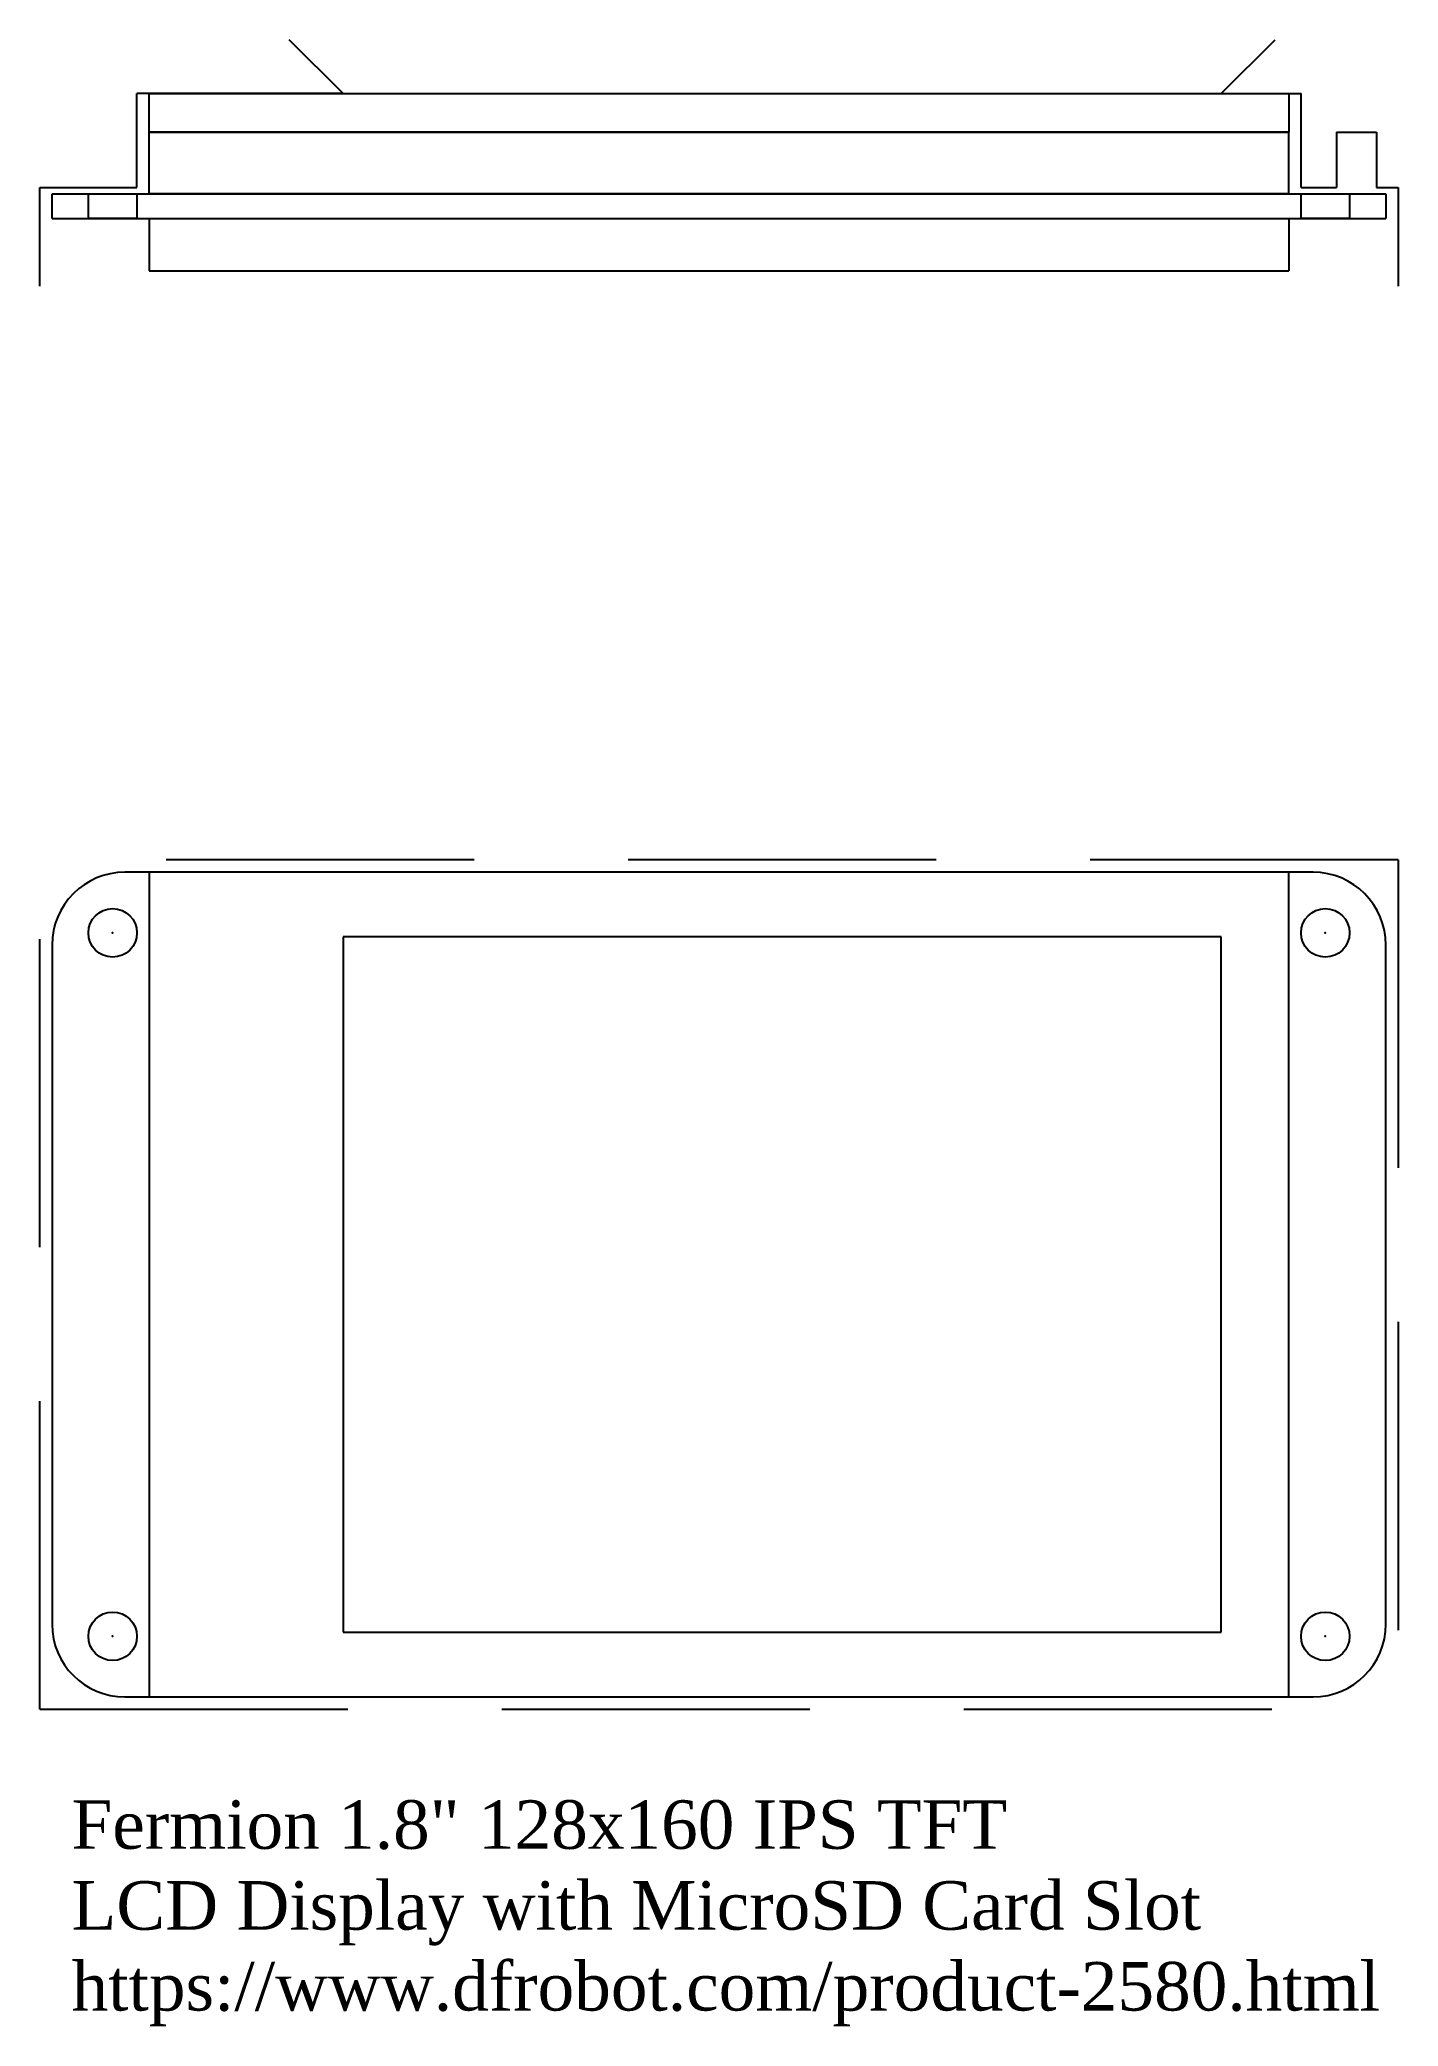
# Model space of a CAD drawing. Header units: inches. Extents: x -0.02 to 2.19, y -0.53 to 2.69.
import ezdxf

# ---------------------------------------------------------------- set-up
doc = ezdxf.new("R2010")
doc.units = ezdxf.units.IN
doc.header["$MEASUREMENT"] = 0
doc.linetypes.add('DASHED', pattern=[0.75, 0.5, -0.25])
doc.layers.get('0').update_dxf_attribs({"color": 18, "lineweight": 25, "true_color": 0x000000})
doc.layers.add('3D Print ... Hidden 3DPrint', color=7, linetype='DASHED', lineweight=25)
for name, color, linetype, lineweight, true_color in [('Electronic Components', 253, 'Continuous', 25, 0xa0a0a4), ('FR4 Substrate', 96, 'Continuous', 25, 0x008000), ('Polycarbonate', 30, 'Continuous', 25, 0xff7f00), ('Profile', 4, 'Continuous', 25, 0x00ffff), ('TFT LCD', 1, 'Continuous', 25, 0xff0000), ('TFT LCD ... Viewable Area', 3, 'Continuous', 25, 0x00ff00)]:
    doc.layers.add(name, color=color, linetype=linetype, lineweight=lineweight, true_color=true_color)
doc.styles.add('textstyle11', font='')
doc.styles.get('textstyle11').set_extended_font_data('Century')

msp = doc.modelspace()

# ---------------------------------------------------------------- linework, layer by layer
at = {"layer": '3D Print ... Hidden 3DPrint'}
for p, q in [((0.4725, 2.6025), (0.385, 2.69)), ((1.8979, 2.6025), (1.9854, 2.69)), ((0.1375, 2.45), (0.1375, 2.6025)), ((0.4725, 2.6025), (0.1375, 2.6025)), ((1.8979, 2.6025), (2.0279, 2.6025)), ((2.0279, 2.45), (2.0279, 2.6025)), ((2.0852, 2.54), (2.1502, 2.54)), ((2.0852, 2.54), (2.0852, 2.45)), ((2.1502, 2.54), (2.1502, 2.45)), ((-0.02, 2.29), (-0.02, 2.45)), ((-0.02, 2.45), (0.1375, 2.45)), ((2.0279, 2.45), (2.0852, 2.45)), ((2.1502, 2.45), (2.1854, 2.45)), ((2.1854, 2.45), (2.1854, 2.29)), ((-0.02, -0.02), (-0.02, 1.3586)), ((2.1854, 1.3586), (-0.02, 1.3586)), ((2.1854, 1.3586), (2.1854, -0.02)), ((-0.02, -0.02), (2.1854, -0.02))]:
    msp.add_line(p, q, dxfattribs=at)
at = {"layer": 'Electronic Components'}
for p, q in [((0.1575, 2.4), (2.0079, 2.4)), ((0.1575, 2.4), (0.1575, 2.315)), ((2.0079, 2.4), (2.0079, 2.315)), ((0.1575, 2.315), (2.0079, 2.315))]:
    msp.add_line(p, q, dxfattribs=at)
at = {"layer": 'FR4 Substrate'}
for p, q in [((0, 2.44), (2.1654, 2.44)), ((0, 2.4), (0, 2.44)), ((2.1654, 2.44), (2.1654, 2.4)), ((0, 2.4), (2.1654, 2.4))]:
    msp.add_line(p, q, dxfattribs=at)
at = {"layer": 'Polycarbonate'}
for p, q in [((0.1575, 2.6025), (2.0079, 2.6025)), ((0.1575, 2.54), (0.1575, 2.6025)), ((2.0079, 2.6025), (2.0079, 2.54)), ((2.0079, 2.54), (0.1575, 2.54)), ((0.1575, 2.54), (0.1575, 2.54)), ((2.0079, 2.54), (2.0079, 2.54))]:
    msp.add_line(p, q, dxfattribs=at)
at = {"layer": 'Profile'}
for p, q in [((0.0591, 2.44), (0.1377, 2.44)), ((0.0591, 2.4), (0.0591, 2.44)), ((0.1377, 2.44), (0.1377, 2.4)), ((2.0276, 2.44), (2.1062, 2.44)), ((2.0276, 2.4), (2.0276, 2.44)), ((2.1062, 2.44), (2.1062, 2.4)), ((0.1377, 2.4), (0.0591, 2.4)), ((2.1062, 2.4), (2.0276, 2.4)), ((2.0472, 1.3386), (0.1181, 1.3386)), ((0, 1.2205), (0, 0.1181)), ((2.1654, 0.1181), (2.1654, 1.2205)), ((0.1181, 0), (2.0472, 0))]:
    msp.add_line(p, q, dxfattribs=at)
for centre in [(0.0984, 1.2402), (2.0669, 1.2402), (0.0984, 0.0984), (2.0669, 0.0984)]:
    msp.add_circle(centre, 0.0394, dxfattribs=at)
for centre, start, end in [((0.1181, 1.2205), 90, 180), ((2.0472, 1.2205), 0, 90), ((0.1181, 0.1181), 180, 270), ((2.0472, 0.1181), 270, 0)]:
    msp.add_arc(centre, 0.1181, start, end, dxfattribs=at)
for p in [(0.0984, 1.2402), (2.0669, 1.2402), (0.0984, 0.0984), (2.0669, 0.0984)]:
    msp.add_point(p, dxfattribs=at)
at = {"layer": 'TFT LCD'}
for p, q in [((0.1575, 2.54), (2.0079, 2.54)), ((0.1575, 2.44), (0.1575, 2.54)), ((2.0079, 2.44), (2.0079, 2.54)), ((2.0079, 2.44), (0.1575, 2.44)), ((0.1575, 1.3386), (0.1575, 0)), ((2.0079, 1.3386), (0.1575, 1.3386)), ((2.0079, 0), (2.0079, 1.3386)), ((0.1575, 0), (2.0079, 0))]:
    msp.add_line(p, q, dxfattribs=at)
at = {"layer": 'TFT LCD ... Viewable Area'}
for p, q in [((1.8979, 1.2336), (0.4725, 1.2336)), ((0.4725, 1.2336), (0.4725, 0.105)), ((1.8979, 0.105), (1.8979, 1.2336)), ((0.4725, 0.105), (1.8979, 0.105))]:
    msp.add_line(p, q, dxfattribs=at)

# ---------------------------------------------------------------- texts
at = {"insert": (0.0317, -0.1678), "char_height": 0.07874, "attachment_point": 1, "style": 'textstyle11'}
msp.add_mtext('Fermion 1.8" 128x160 IPS TFT \\PLCD Display with MicroSD Card Slot\\Phttps://www.dfrobot.com/product-2580.html', dxfattribs=at)

doc.saveas('drawing.dxf')
